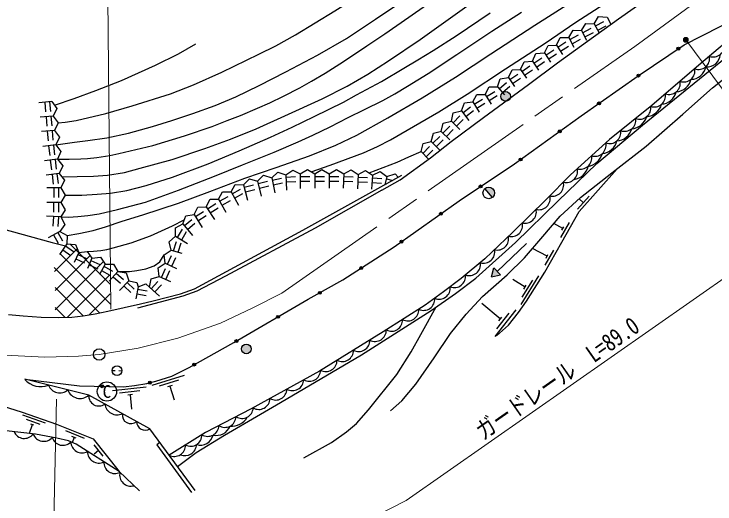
# Model space of a CAD drawing. Units: millimetres, scale not verified. Extents: x 40000 to 680000, y 20000 to 380000.
# Drawn here: x 469419 to 542107, y 241407 to 292204 of the extents above; entities that cross this region are included whole.
import ezdxf
from ezdxf.enums import TextEntityAlignment as Align

# ---------------------------------------------------------------- set-up
doc = ezdxf.new("R2010")
doc.units = ezdxf.units.MM
doc.header["$LTSCALE"] = 1000
doc.linetypes.add('CHAIN', pattern=[18.5, 12, -1.5, 3.5, -1.5])
for name, color, linetype, lineweight in [('M-BGD', 7, 'Continuous', 25), ('M-BMK', 2, 'CHAIN', 13), ('M-BMK-SRVR', 3, 'Continuous', 25), ('M-STR-HTXT', 7, 'Continuous', 13), ('M-STR-STRC', 7, 'Continuous', 25)]:
    doc.layers.add(name, color=color, linetype=linetype, lineweight=lineweight)
doc.styles.add('ＭＳ ゴシック', font='')
doc.styles.get('ＭＳ ゴシック').set_extended_font_data('MS Gothic')

msp = doc.modelspace()

# ---------------------------------------------------------------- hatches: boundary and pattern name
at = {"layer": 'M-BGD'}
for points in [[(538192, 288529, -0.41421), (538232, 288737, -0.41421), (538440, 288697, -1)], [(534047, 285733, -0.41421), (534087, 285941, -0.41421), (534295, 285900, -1)], [(519895, 283662, -1), (520895, 283662, -1)], [(529958, 282854, -0.41421), (529995, 283063, -0.41421), (530204, 283027, -1)], [(525886, 279953, -1), (526129, 280128, -0.41421), (526095, 279919, -0.41421)], [(521826, 277035, -1), (522069, 277211, -1)], [(517676, 274247, -0.41421), (517718, 274455, -0.41421), (517926, 274413, -1)], [(519028, 273197), (518251, 274112, -0.41421), (519097, 274043, -0.41421)], [(513556, 271414, -0.41421), (513592, 271623, -0.41421), (513801, 271588, -1)], [(509480, 268518, -0.41421), (509516, 268727, -0.41421), (509725, 268692, -1)], [(505295, 265784, -0.41421), (505340, 265991, -0.41421), (505548, 265946, -1)], [(519165, 265884), (518928, 264971), (519852, 265158)], [(501001, 263226, -1), (501263, 263373, -0.41421), (501206, 263169, -0.41421)], [(496669, 260730, -0.41421), (496724, 260935, -0.41421), (496929, 260881, -1)], [(492345, 258219, -0.41421), (492400, 258424, -0.41421), (492605, 258370, -1)], [(493008, 257484, -1), (494008, 257484, -1)], [(487977, 255786, -0.41421), (488035, 255990, -0.41421), (488239, 255932, -1)], [(478388, 253610, -1), (478688, 253604, -0.41421), (478535, 253457, -0.41421)], [(483356, 253948, -0.41421), (483468, 254129, -0.41421), (483649, 254017, -1)]]:
    msp.add_hatch(color=256, dxfattribs=at).paths.add_polyline_path(points)
at = {"layer": 'M-STR-HTXT'}
msp.add_hatch(color=256, dxfattribs=at).paths.add_polyline_path([(539309, 289647, -1), (538870, 289408, -0.41421), (538970, 289747, -0.41421)])

# ---------------------------------------------------------------- linework, layer by layer
at = {"layer": 'M-BGD'}
for p, q in [((529593, 291191), (530045, 291939)), ((530045, 291939), (530919, 291893)), ((530919, 291893), (531313, 291149)), ((528268, 290488), (528720, 291237)), ((528720, 291237), (529593, 291191)), ((529593, 291191), (530084, 290264)), ((529710, 290970), (530594, 291438)), ((529944, 290528), (530828, 290996)), ((526942, 289786), (527394, 290535)), ((527060, 289565), (527943, 290033)), ((527394, 290535), (528268, 290488)), ((528268, 290488), (528790, 289502)), ((528385, 290267), (529269, 290736)), ((528619, 289826), (529503, 290294)), ((525680, 288976), (526068, 289760)), ((525815, 288766), (526657, 289306)), ((526068, 289760), (526942, 289786)), ((526942, 289786), (527481, 288769)), ((527294, 289123), (528177, 289591)), ((524417, 288167), (524806, 288950)), ((524806, 288950), (525680, 288976)), ((525680, 288976), (526299, 288010)), ((526085, 288345), (526926, 288885)), ((523180, 287318), (523544, 288113)), ((523544, 288113), (524417, 288167)), ((524417, 288167), (525036, 287201)), ((524552, 287956), (525394, 288496)), ((524822, 287535), (525664, 288075)), ((521944, 286469), (522307, 287264)), ((522307, 287264), (523180, 287318)), ((523180, 287318), (523816, 286391)), ((523322, 287111), (524146, 287677)), ((523605, 286699), (524429, 287265)), ((520697, 285634), (521070, 286425)), ((521070, 286425), (521944, 286469)), ((521944, 286469), (522578, 285544)), ((522085, 286262), (522910, 286828)), ((522368, 285850), (523193, 286416)), ((520837, 285426), (521667, 285983)), ((519571, 284644), (519837, 285477)), ((519736, 284456), (520487, 285116)), ((519837, 285477), (520697, 285634)), ((520697, 285634), (521321, 284702)), ((521115, 285011), (521946, 285567)), ((518289, 283865), (518696, 284639)), ((518696, 284639), (519571, 284644)), ((519571, 284644), (520278, 283839)), ((520066, 284080), (520817, 284741)), ((517007, 283086), (517414, 283860)), ((517414, 283860), (518289, 283865)), ((518289, 283865), (518898, 282863)), ((518419, 283651), (519273, 284171)), ((518678, 283224), (519533, 283743)), ((473350, 283118), (471987, 282996)), ((472602, 283051), (472691, 282055)), ((473100, 283095), (473189, 282099)), ((473350, 283118), (473864, 282410)), ((515820, 282169), (516138, 282984)), ((516138, 282984), (517007, 283086)), ((517007, 283086), (517641, 282043)), ((517137, 282872), (517991, 283392)), ((517396, 282445), (518251, 282964)), ((473864, 282410), (473483, 281623)), ((514973, 281950), (515820, 282169)), ((515820, 282169), (516594, 281167)), ((515973, 281971), (516764, 282583)), ((516279, 281575), (517070, 282187)), ((473483, 281623), (472120, 281502)), ((472736, 281557), (472825, 280561)), ((473234, 281601), (473323, 280605)), ((473483, 281623), (473998, 280916)), ((514768, 281100), (514973, 281950)), ((514946, 280925), (515647, 281637)), ((473998, 280916), (473616, 280129)), ((513715, 280031), (513921, 280881)), ((513921, 280881), (514768, 281100)), ((514768, 281100), (515662, 280220)), ((515302, 280574), (516004, 281286)), ((473616, 280129), (472254, 280008)), ((472869, 280063), (472958, 279067)), ((473367, 280107), (473456, 279111)), ((473616, 280129), (474131, 279422)), ((512905, 279839), (513755, 280048)), ((513715, 280031), (514609, 279151)), ((513893, 279856), (514595, 280568)), ((514250, 279505), (514951, 280217)), ((474131, 279422), (473749, 278635)), ((512690, 278991), (512905, 279839)), ((512866, 278813), (513576, 279518)), ((513219, 278459), (513928, 279163)), ((473749, 278635), (472395, 278472)), ((473005, 278546), (473124, 277553)), ((473501, 278605), (473621, 277613)), ((473749, 278635), (474286, 277945)), ((511626, 277934), (511841, 278782)), ((511802, 277756), (512512, 278461)), ((511841, 278782), (512690, 278991)), ((512690, 278991), (513572, 278103)), ((474286, 277945), (473929, 277146)), ((511626, 277934), (512399, 277155)), ((512154, 277402), (512864, 278106)), ((473929, 277146), (472575, 276983)), ((473184, 277056), (473304, 276064)), ((473681, 277116), (473800, 276123)), ((473929, 277146), (474466, 276455)), ((474466, 276455), (474109, 275657)), ((474109, 275657), (472754, 275494)), ((473364, 275567), (473484, 274574)), ((473860, 275627), (473980, 274634)), ((474109, 275657), (474645, 274966)), ((496139, 275226), (496778, 275823)), ((496778, 275823), (497605, 275540)), ((497605, 275540), (498331, 276029)), ((497605, 275540), (497689, 273953)), ((498331, 276029), (499103, 275619)), ((499103, 275619), (499853, 276069)), ((499103, 275619), (499104, 274126)), ((499853, 276069), (500603, 275619)), ((500603, 275619), (501353, 276070)), ((500603, 275619), (500604, 274144)), ((501353, 276070), (502103, 275620)), ((502103, 275620), (502853, 276070)), ((502103, 275620), (502104, 274144)), ((502853, 276070), (503603, 275621)), ((503603, 275621), (503536, 274145)), ((503603, 275621), (504373, 276036)), ((504373, 276036), (505102, 275553)), ((505102, 275553), (505036, 274096)), ((505102, 275553), (505871, 275968)), ((505871, 275968), (506600, 275485)), ((506600, 275485), (507384, 275873)), ((507384, 275873), (508095, 275363)), ((508095, 275363), (508932, 275619)), ((508932, 275619), (509270, 275282)), ((474645, 274966), (474288, 274168)), ((493227, 274504), (493846, 275121)), ((493846, 275121), (494683, 274865)), ((494683, 274865), (495302, 275482)), ((494683, 274865), (495063, 273329)), ((494743, 274622), (495713, 274863)), ((495302, 275482), (496139, 275226)), ((496139, 275226), (496470, 273678)), ((496191, 274981), (497169, 275191)), ((497618, 275290), (498617, 275343)), ((497645, 274791), (498643, 274843)), ((499103, 275369), (500103, 275369)), ((499104, 274869), (500104, 274869)), ((500603, 275369), (501603, 275370)), ((500604, 274869), (501604, 274870)), ((502103, 275370), (503103, 275370)), ((502104, 274870), (503104, 274870)), ((503569, 274871), (504568, 274826)), ((503592, 275371), (504591, 275326)), ((505068, 274803), (506067, 274758)), ((505090, 275303), (506089, 275258)), ((506600, 275485), (506482, 274030)), ((506580, 275236), (507577, 275155)), ((508095, 275363), (507883, 274511)), ((508035, 275121), (508688, 274958)), ((474288, 274168), (472821, 274177)), ((473538, 274173), (473532, 273173)), ((474038, 274169), (474032, 273169)), ((474288, 274168), (474733, 273415)), ((491922, 273764), (492352, 274525)), ((492045, 273546), (492915, 274040)), ((492352, 274525), (493227, 274504)), ((493227, 274504), (493621, 272912)), ((493287, 274261), (494257, 274502)), ((494863, 274137), (495834, 274377)), ((496296, 274492), (497273, 274702)), ((506539, 274737), (507536, 274656)), ((507914, 274635), (508048, 274602)), ((519028, 273197), (518251, 274112)), ((474733, 273415), (474278, 272668)), ((490617, 273024), (491048, 273785)), ((491048, 273785), (491922, 273764)), ((491922, 273764), (492701, 272390)), ((492292, 273112), (493162, 273605)), ((493407, 273776), (494378, 274017)), ((527852, 271978), (529043, 273328)), ((474278, 272668), (472811, 272677)), ((473528, 272673), (473522, 271673)), ((474028, 272669), (474022, 271669)), ((474278, 272668), (474723, 271915)), ((489354, 272215), (489743, 272998)), ((489743, 272998), (490617, 273024)), ((490617, 273024), (491397, 271650)), ((490741, 272806), (491611, 273300)), ((490988, 272371), (491857, 272865)), ((528448, 272653), (528016, 273033)), ((474723, 271915), (474269, 271168)), ((488091, 271405), (488480, 272189)), ((488480, 272189), (489354, 272215)), ((489354, 272215), (490204, 270889)), ((489489, 272004), (490331, 272543)), ((489759, 271583), (490601, 272122)), ((474269, 271168), (472802, 271257)), ((473520, 271213), (473459, 270215)), ((474019, 271183), (473958, 270185)), ((474269, 271168), (474672, 270392)), ((486928, 270459), (487225, 271281)), ((487225, 271281), (488091, 271405)), ((488091, 271405), (488942, 270077)), ((488226, 271195), (489068, 271734)), ((488496, 270774), (489338, 271313)), ((486159, 270042), (486928, 270459)), ((486928, 270459), (487917, 269243)), ((487085, 270265), (487861, 270896)), ((487401, 269877), (488177, 270508)), ((526325, 269965), (525407, 270493)), ((526137, 269035), (527034, 270595)), ((474672, 270392), (474178, 269671)), ((486166, 269167), (486159, 270042)), ((486381, 269040), (486889, 269901)), ((526221, 269783), (526430, 270147)), ((474178, 269671), (472951, 268984)), ((473523, 269304), (474011, 268432)), ((473959, 269548), (474448, 268676)), ((474178, 269671), (474937, 269236)), ((474937, 269236), (474910, 268362)), ((485514, 268583), (486166, 269167)), ((486166, 269167), (487416, 268429)), ((486812, 268786), (487320, 269647)), ((474910, 268362), (474134, 267263)), ((474910, 268362), (475782, 268296)), ((475227, 268338), (479373, 264193)), ((475782, 268296), (476135, 267496)), ((485723, 267734), (485514, 268583)), ((485962, 267660), (486257, 268615)), ((486439, 267512), (486735, 268468)), ((519508, 265521), (522558, 268409)), ((475976, 267858), (473614, 265496)), ((474477, 267749), (475294, 267172)), ((474766, 268157), (475583, 267580)), ((476135, 267496), (475666, 266452)), ((476135, 267496), (477004, 267599)), ((477004, 267599), (477504, 266882)), ((485002, 267238), (485723, 267734)), ((485723, 267734), (486808, 267398)), ((524688, 267083), (523196, 267910)), ((524507, 266152), (525391, 267720)), ((477305, 267167), (473680, 263542)), ((474195, 267350), (479436, 262109)), ((475828, 266812), (476740, 266402)), ((476033, 267268), (476945, 266858)), ((477504, 266882), (477035, 265837)), ((477504, 266882), (478372, 266985)), ((478372, 266985), (478872, 266267)), ((485101, 266369), (485002, 267238)), ((485329, 266265), (485743, 267175)), ((485784, 266058), (486198, 266968)), ((524584, 266900), (524791, 267266)), ((478689, 266530), (473697, 261538)), ((477196, 266197), (478109, 265788)), ((477401, 266653), (478313, 266244)), ((478872, 266267), (478268, 265209)), ((478748, 266050), (479617, 265554)), ((478872, 266267), (479746, 266286)), ((479746, 266286), (480175, 265524)), ((484381, 265873), (485101, 266369)), ((485101, 266369), (486278, 265833)), ((473599, 265925), (478318, 261207)), ((478500, 265616), (479369, 265120)), ((480175, 265524), (479297, 264494)), ((480012, 265333), (480773, 264684)), ((480175, 265524), (481037, 265379)), ((481037, 265379), (481316, 264550)), ((484479, 265004), (484381, 265873)), ((484707, 264900), (485121, 265810)), ((485162, 264693), (485576, 265603)), ((518928, 264971), (519165, 265884)), ((519852, 265158), (519165, 265884)), ((479324, 265145), (474935, 260756)), ((479688, 264953), (480449, 264304)), ((483471, 263893), (483642, 264751)), ((483642, 264751), (484479, 265004)), ((484479, 265004), (485657, 264467)), ((518928, 264971), (519852, 265158)), ((522414, 263890), (521144, 264688)), ((521992, 262089), (523853, 265054)), ((522110, 262841), (523226, 264620)), ((481316, 264550), (480350, 263545)), ((480796, 264010), (481517, 263316)), ((481143, 264370), (481863, 263677)), ((481316, 264550), (482168, 264355)), ((482283, 263932), (482054, 262665)), ((482168, 264355), (482283, 263932)), ((482283, 263932), (483101, 264242)), ((483101, 264242), (483471, 263893)), ((483471, 263893), (484506, 262953)), ((483656, 263725), (484328, 264465)), ((484027, 263389), (484699, 264129)), ((522284, 263683), (522544, 264098)), ((473670, 263834), (476596, 260908)), ((479403, 263203), (477205, 261005)), ((482149, 263194), (483134, 263017)), ((482238, 263686), (483222, 263509)), ((473696, 261787), (474733, 260750)), ((519837, 260599), (517942, 262201)), ((519324, 258777), (521483, 261532)), ((519473, 259550), (520768, 261203)), ((519686, 260406), (519988, 260792)), ((479598, 255248), (479923, 255240)), ((480273, 255232), (480598, 255224)), ((487066, 254726), (483723, 253688)), ((486486, 254232), (484481, 253609)), ((485806, 253707), (485338, 253561)), ((483124, 253513), (479645, 253132)), ((482461, 253138), (480373, 252910)), ((485572, 253634), (486017, 252201)), ((481693, 252753), (481206, 252699)), ((481450, 252726), (481613, 251235)), ((472688, 249779), (470326, 250599)), ((472117, 249660), (470700, 250152)), ((471310, 249622), (470994, 248711)), ((471476, 249565), (471145, 249680)), ((476735, 248185), (474792, 248982)), ((475877, 248213), (475423, 248399)), ((475650, 248306), (475439, 247792)), ((478657, 246363), (477720, 247535)), ((478188, 246949), (477720, 246574))]:
    msp.add_line(p, q, dxfattribs=at)
for points in [[(474377, 275312), (475956, 275347), (477656, 275388), (479118, 275502), (480863, 275782), (482491, 276212), (485801, 277125), (489218, 278253), (491868, 279220), (494526, 280288), (497496, 281638), (501372, 283422), (503981, 284729), (506098, 285959), (508263, 287341), (511534, 289560), (516848, 293370), (521436, 296574), (527534, 300993), (530296, 302901), (533875, 305562), (538323, 308809), (541553, 311023), (544014, 312617)], [(507571, 273953), (509470, 275022), (512610, 277309), (514738, 278971), (518096, 281475), (522756, 284898), (525787, 287159), (528878, 289396), (532102, 291717), (533712, 292841), (536518, 294795), (539207, 296481), (541162, 297616), (543625, 299042), (546916, 300778), (549889, 302281), (551799, 303223), (554088, 304208), (556460, 305210), (559684, 306245), (563626, 307431), (565855, 307949)], [(473998, 280916), (474733, 280986), (475864, 281160), (478939, 281890), (481668, 282680), (485632, 283935), (488040, 284851), (490958, 286188), (494798, 288036), (496570, 288920), (498612, 290045), (502692, 292551), (505444, 294297), (507170, 295427), (509530, 297111), (512236, 299195), (515312, 301493), (517645, 303038), (519740, 304383)], [(474937, 269236), (476145, 269447), (477617, 269774), (478921, 270158), (480648, 270726), (482766, 271393), (486473, 272593), (489707, 273791), (493354, 275174), (496589, 276282), (500043, 277517), (502780, 278602), (504962, 279653), (508168, 281443), (511753, 283523), (515196, 285664), (518860, 288083), (523423, 291039), (527395, 293574), (531878, 296404), (535930, 299223), (538655, 301043)], [(566210, 301349), (565353, 301101), (563188, 300437), (560452, 299510), (556881, 298181), (554573, 297203), (551976, 295766), (548541, 293706), (545341, 291033), (540206, 286685), (535550, 282724), (531172, 279181), (527119, 275545), (524599, 272964), (521131, 269605), (518240, 266808), (515794, 264795), (513954, 263389), (512065, 262010), (507701, 259239), (501085, 255191), (494024, 251262), (489263, 248806), (485510, 246471)], [(486364, 245306), (488290, 246737), (491245, 248524), (497037, 251931), (505450, 256886), (512659, 261468), (515209, 263230), (517306, 264803), (521437, 268529), (525822, 272793), (529857, 276711), (534600, 280689), (544356, 288631), (549180, 292167), (550666, 293380), (553184, 294761), (556346, 296552), (559852, 297844), (563237, 299084), (566275, 300126)], [(500228, 275844), (502196, 276537), (505654, 277811), (507116, 278472), (508472, 279169), (510192, 280168), (513462, 282075), (516415, 283903), (520382, 286506), (524498, 289200), (527679, 291349), (534826, 295982), (538348, 298087)], [(473929, 277146), (475128, 277168), (476348, 277181), (477046, 277239), (478023, 277342), (479355, 277535), (480290, 277728), (483826, 278566), (487090, 279585), (489972, 280556), (491533, 281155), (492914, 281667), (494662, 282433), (495931, 283014), (497378, 283677), (499054, 284544), (500281, 285246), (501698, 286077), (503593, 287291), (505994, 288891), (507857, 290138), (510349, 291869), (514372, 294701)], [(488186, 242820), (483510, 249201), (477165, 252696), (470548, 254330), (476213, 253658), (480783, 253558), (481921, 253683), (483179, 253907), (484137, 254131), (485781, 254641), (487574, 255562), (492208, 258140), (499933, 262625), (503525, 264646), (508827, 268054), (515578, 272850), (521301, 276659), (528236, 281642), (534133, 285791), (538912, 289015), (542636, 290906), (548541, 293706)], [(473749, 278635), (474731, 278782), (475684, 278910), (477080, 279091), (479033, 279375), (481290, 279845), (483789, 280542), (485783, 281173), (487970, 281887), (490284, 282721), (492425, 283631), (494846, 284781), (497611, 286194), (500873, 287934), (503912, 289667), (506909, 291685), (509009, 293096)], [(474269, 271168), (475068, 271160), (476023, 271207), (477067, 271304), (478263, 271495), (480146, 271921), (483045, 272701), (486477, 273933), (490208, 275389), (493115, 276567), (496405, 277897), (498901, 278937), (500395, 279645), (502214, 280514), (504073, 281470), (505774, 282292), (507657, 283234), (508902, 283915), (510222, 284725), (512365, 286046), (515348, 288015), (518974, 290423), (522039, 292390)], [(474733, 273415), (476444, 273428), (478046, 273517), (479418, 273632), (481126, 273915), (483117, 274419), (485867, 275297), (489566, 276686), (492774, 278033), (496014, 279449), (498277, 280488), (500534, 281567), (503570, 283071), (504938, 283811), (507532, 285217), (509842, 286579), (511288, 287450), (512891, 288432), (515254, 289945), (518806, 292328)], [(373655, 290262), (379252, 289875), (387894, 289332), (390692, 289224), (394065, 288863), (405241, 287538), (408902, 287122), (410807, 286863), (412243, 286471), (417737, 284564), (423934, 282488), (426336, 281744), (429174, 280750), (431499, 280001), (435424, 278749), (439369, 277690), (443217, 276592), (451497, 274407), (463567, 271215), (473371, 268505), (474766, 268157)], [(473607, 282764), (475643, 283444), (477899, 284272), (480569, 285307), (484085, 286903), (486483, 288080), (488271, 289104)], [(508459, 251065), (509651, 252113), (511087, 253836), (513000, 256553), (514666, 259094), (516292, 261095), (517987, 262933), (520548, 265150), (522358, 266944), (524254, 269126), (526052, 271257), (528164, 273167), (531400, 275742), (534962, 278499), (538759, 281836), (541847, 284564), (546435, 288207)], [(506236, 275727), (509139, 276838), (510363, 277394), (511626, 277934)], [(519449, 258843), (520687, 259933), (521717, 261248), (522557, 262425), (524455, 265449), (526214, 268568), (528033, 271730), (531947, 276165)], [(483833, 262454), (486686, 263203), (488142, 263710), (499383, 269784), (509627, 275481)], [(507571, 273953), (500638, 270012), (491347, 265013), (488363, 263485), (486937, 262944), (482223, 261717)], [(477004, 267599), (477655, 267609), (478435, 267671), (479042, 267774), (479704, 267947), (481574, 268471), (483585, 269203), (485869, 270252), (487076, 270870)], [(480175, 265524), (481393, 265526), (482154, 265612), (483091, 265789), (483937, 266094), (484542, 266511), (485002, 267238)], [(468861, 261053), (470353, 260907), (472248, 260790), (473984, 260727), (475419, 260771), (476581, 260905), (477841, 261107), (479156, 261382), (482531, 262146), (483833, 262454)], [(499464, 246196), (502327, 247792), (503904, 248891), (504925, 249758), (506190, 251172), (509129, 254846), (510602, 257186), (511602, 258964), (513209, 261848)], [(482415, 242766), (480321, 244760), (475874, 247598), (475075, 247954), (473872, 248214), (471629, 248637), (465830, 249311), (457738, 252724), (452659, 254590), (442510, 258920), (437726, 260854)], [(465965, 252288), (470260, 250940), (473837, 249698), (477613, 248150), (480321, 244760)], [(484547, 247786), (484215, 247543), (487818, 242604)]]:
    msp.add_lwpolyline(points, dxfattribs=at)
for centre, radius in [((538316, 288613), 150), ((534171, 285817), 150), ((520395, 283662), 500), ((530081, 282940), 150), ((526008, 280041), 150), ((521947, 277123), 150), ((517801, 274330), 150), ((518639, 273655), 600), ((513679, 271501), 150), ((509603, 268605), 150), ((505421, 265865), 150), ((501132, 263300), 150), ((496799, 260805), 150), ((492475, 258295), 150), ((493508, 257484), 500), ((488108, 255859), 150), ((480098, 255236), 500), ((478538, 253607), 150), ((483502, 253982), 150)]:
    msp.add_circle(centre, radius, dxfattribs=at)
for centre, radius, start, end in [((541922, 288910), 1160, 250.74155, 9.77117), ((541277, 288123), 1398, 264.60323, 355.92645), ((540396, 287617), 1160, 250.7585, 9.78815), ((538870, 286322), 1160, 250.87557, 9.90519), ((539623, 286981), 1543, 269.95964, 350.70406), ((537347, 285026), 1160, 250.87557, 9.90519), ((537999, 285803), 1664, 273.44686, 347.33389), ((535823, 283732), 1160, 250.77544, 9.80702), ((536433, 284557), 1716, 274.68865, 345.99296), ((534812, 283396), 1846, 276.59008, 342.6795), ((534293, 282465), 1160, 249.46355, 8.49317), ((532739, 281206), 1160, 249.46355, 8.49317), ((533306, 282096), 1798, 275.19781, 342.7589), ((531187, 279933), 1160, 250.19403, 9.24801), ((531814, 280751), 1713, 273.80028, 344.89901), ((529656, 278612), 1160, 252.38646, 11.41608), ((530299, 279415), 1672, 274.54188, 347.08068), ((528581, 278313), 1934, 280.77351, 343.02902), ((528168, 277277), 1160, 252.38646, 11.41608), ((527322, 276703), 1647, 275.97155, 349.83798), ((526689, 275901), 1160, 254.36726, 13.45037), ((525257, 274480), 1160, 256.1649, 15.19452), ((523853, 273072), 1160, 255.00318, 14.04033), ((522425, 271678), 1160, 254.57429, 13.60391), ((520989, 270287), 1160, 254.56239, 13.59201), ((519552, 268896), 1160, 254.53638, 13.566), ((518109, 267533), 1159, 253.11316, 12.20974), ((516626, 266242), 1160, 249.94431, 8.97393), ((515078, 265001), 1160, 248.45184, 7.49447), ((513499, 263797), 1160, 247.16623, 6.20174), ((511892, 262642), 1160, 245.13373, 4.21301), ((510245, 261551), 1160, 242.89311, 1.92274), ((508556, 260479), 1160, 242.89311, 1.92274), ((506867, 259423), 1160, 242.12692, 1.15865), ((505164, 258377), 1160, 241.9449, 0.97453), ((503458, 257333), 1160, 241.9449, 0.97453), ((501752, 256290), 1160, 241.9449, 0.97453), ((500047, 255290), 1160, 239.74441, 358.77961), ((472177, 255685), 2119, 219.75876, 292.50533), ((474170, 254194), 1271, 201.54457, 310.71952), ((498302, 254316), 1160, 239.57817, 358.60779), ((476261, 253690), 1343, 199.98658, 312.27751), ((496554, 253344), 1160, 239.57817, 358.60779), ((478216, 252621), 1054, 175.93124, 306.37354), ((494807, 252371), 1160, 239.57817, 358.60779), ((480114, 251929), 1283, 186.98083, 295.32395), ((493060, 251431), 1160, 237.97548, 357.00993), ((481541, 250620), 891, 170.33399, 311.97079), ((491286, 250512), 1160, 237.77748, 356.8071), ((492019, 251269), 1800, 263.59992, 331.18507), ((483033, 249960), 896, 180.14249, 302.16229), ((489509, 249575), 1160, 238.71386, 357.79606), ((490397, 250044), 1529, 257.17742, 338.36957), ((470480, 249363), 1160, 203.85343, 322.88305), ((472493, 249064), 1160, 200.24262, 319.29706), ((474478, 248646), 1156, 197.01656, 316.30876), ((487747, 248556), 1160, 242.36936, 1.39899), ((488774, 248812), 1309, 251.53212, 348.608), ((476470, 247857), 1156, 180.4386, 299.70131), ((486049, 247499), 1160, 242.36936, 1.39899), ((487131, 247652), 1232, 247.58928, 356.17907), ((478202, 246811), 1160, 177.93919, 296.96881), ((479886, 245721), 1159, 177.2825, 296.40807), ((481531, 244420), 1160, 166.88239, 285.91201)]:
    msp.add_arc(centre, radius, start, end, dxfattribs=at)
at = {"layer": 'M-BMK'}
msp.add_lwpolyline([(467442, 256894), (472630, 256633), (476113, 256742), (478246, 256909), (482285, 257559), (486418, 258602), (490839, 260150), (494128, 261707), (497207, 263265), (533792, 288850), (539942, 293343), (543208, 295488), (546623, 297420), (549778, 299004), (553866, 300735), (557075, 301871), (560101, 302769), (562345, 303349), (566055, 304232)], dxfattribs=at)
at = {"layer": 'M-BMK-SRVR'}
msp.add_circle((478246, 256909), 600, dxfattribs=at)
at = {"layer": 'M-STR-HTXT'}
for p, q in [((479124, 294650), (479451, 261590)), ((539089, 289527), (555254, 267639)), ((473817, 252263), (473343, 230834))]:
    msp.add_line(p, q, dxfattribs=at)
msp.add_lwpolyline([(473360, 231644), (477476, 231773), (481211, 232064), (487340, 233052), (493621, 234635), (500344, 236990), (505124, 239252), (510081, 241762), (548332, 268511), (554329, 272450), (556579, 273581), (558670, 274576), (561557, 275720), (563606, 276523), (565702, 277216), (567480, 277703)], dxfattribs=at)
msp.add_circle((539089, 289527), 250, dxfattribs=at)
at = {"layer": 'M-STR-STRC'}
msp.add_circle((479053, 253069), 1000, dxfattribs=at)

# ---------------------------------------------------------------- texts
at = {"layer": 'M-STR-HTXT', "style": 'ＭＳ ゴシック', "width": 0.8}
msp.add_text('ガードレール\u3000L=89.0', height=1833, rotation=34.965, dxfattribs=at).set_placement((526581, 253238), align=Align.BOTTOM_CENTER)
at = {"layer": 'M-STR-STRC', "style": 'ＭＳ ゴシック'}
msp.add_text('C', height=1320, dxfattribs=at).set_placement((479053, 253069), align=Align.MIDDLE_CENTER)

doc.saveas('drawing.dxf')
